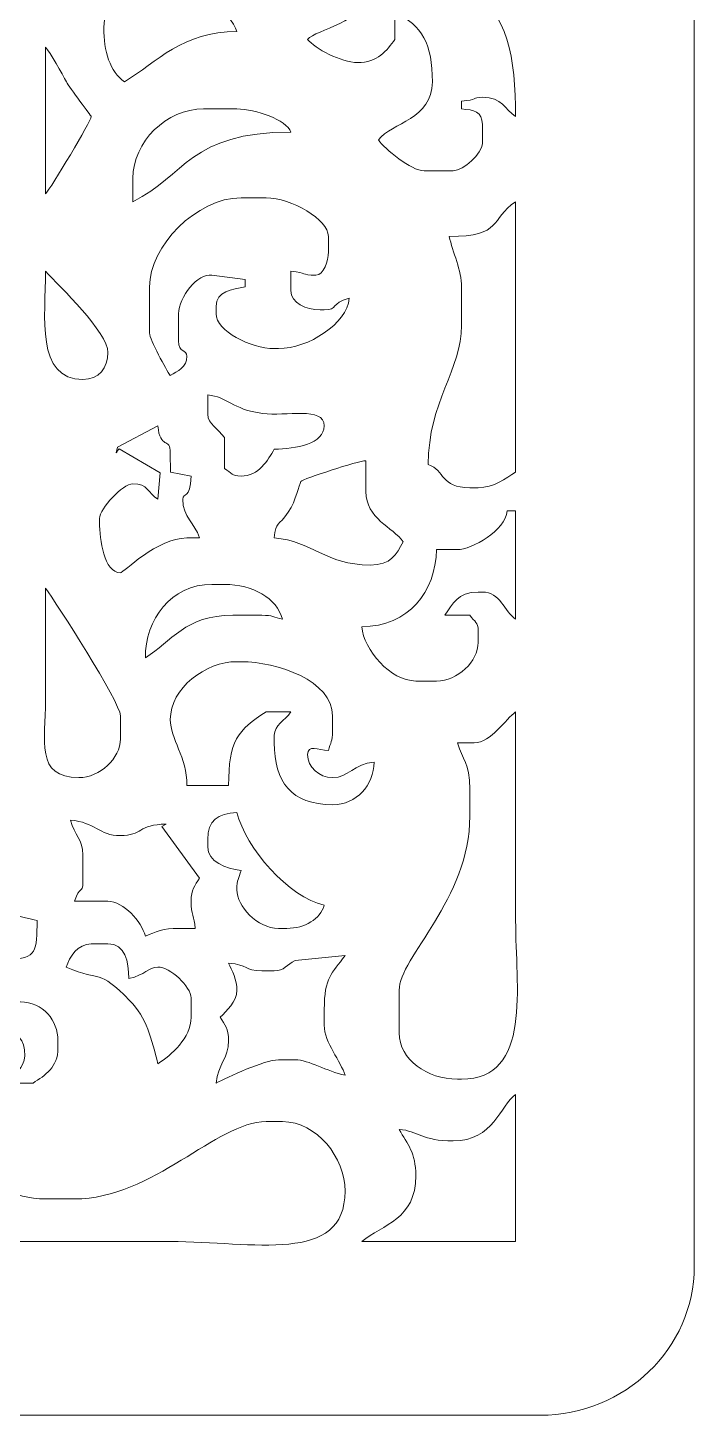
# Model space of a CAD drawing. Header units: millimetres. Extents: x -350 to -130, y -110 to 238.
# Drawn here: x -165.7 to -130, y -110 to -35.8 of the extents above; entities that cross this region are included whole.
import ezdxf

# ---------------------------------------------------------------- set-up
doc = ezdxf.new("R2010")
doc.units = ezdxf.units.MM
doc.header["$MEASUREMENT"] = 0
doc.layers.add('layer 1', color=7, linetype='Continuous')

msp = doc.modelspace()

# ---------------------------------------------------------------- linework, layer by layer
at = {"layer": 'layer 1', "color": 250, "lineweight": 9}
msp.add_open_spline([(-341.75, 49), (-341.75, 49), (-138.25, 49), (-138.25, 49), (-138.25, 49), (-133.7125, 49), (-130, 45.4225), (-130, 41.05), (-130, 41.05), (-130, 41.05), (-130, -102.05), (-130, -102.05), (-130, -102.05), (-130, -106.4225), (-133.7125, -110), (-138.25, -110), (-138.25, -110), (-138.25, -110), (-341.75, -110), (-341.75, -110), (-341.75, -110), (-346.2875, -110), (-350, -106.4225), (-350, -102.05), (-350, -102.05), (-350, -102.05), (-350, 41.05), (-350, 41.05), (-350, 41.05), (-350, 45.4225), (-346.2875, 49), (-341.75, 49)], degree=3, knots=[0, 0, 0, 0, 0.1111111, 0.1111111, 0.1111111, 0.1111111, 0.2222222, 0.2222222, 0.2222222, 0.2222222, 0.3333333, 0.3333333, 0.3333333, 0.3333333, 0.4444444, 0.4444444, 0.4444444, 0.4444445, 0.5555556, 0.5555556, 0.5555556, 0.5555556, 0.6666667, 0.6666667, 0.6666667, 0.6666667, 0.7777778, 0.7777778, 0.7777778, 0.7777778, 1, 1, 1, 1], dxfattribs=at)
at = {"layer": 'layer 1', "lineweight": 9}
for points, knots in [([(-143.1219, -35.1828), (-143.7232, -35.1828), (-143.7358, -35.0841), (-144.235, -34.9761), (-144.235, -34.9761), (-144.235, -34.9761), (-144.235, -34.5627), (-144.235, -34.5627), (-144.235, -34.5627), (-144.235, -34.5627), (-143.5672, -34.5627), (-143.5672, -34.5627), (-143.5672, -34.5627), (-143.5672, -34.5627), (-143.5672, -33.9426), (-143.5672, -33.9426), (-143.5672, -33.9426), (-143.5672, -32.4775), (-145.8813, -31.0487), (-147.5746, -31.0487), (-147.5746, -31.0487), (-147.5746, -31.0487), (-148.2424, -31.0487), (-148.2424, -31.0487), (-148.2424, -31.0487), (-147.9693, -31.9985), (-147.5746, -31.5706), (-147.5746, -32.289), (-147.5746, -32.289), (-147.5746, -32.289), (-147.5746, -33.9426), (-147.5746, -33.9426), (-147.5746, -33.9426), (-147.5746, -35.5087), (-150.2723, -35.8919), (-150.6914, -36.423), (-150.6914, -36.423), (-150.3085, -36.9083), (-148.899, -37.6632), (-148.0199, -37.6632), (-148.0199, -37.6632), (-146.9466, -37.6632), (-146.4473, -37.0209), (-146.0162, -36.423), (-146.0162, -36.423), (-146.0162, -36.423), (-146.0162, -34.9761), (-146.0162, -34.9761), (-146.0162, -34.9761), (-144.555, -35.6939), (-144.0125, -36.6803), (-144.0125, -38.6968), (-144.0125, -38.6968), (-144.0125, -40.6891), (-146.1769, -40.8726), (-146.9067, -41.7973), (-146.9067, -41.7973), (-146.5559, -42.2837), (-145.1467, -43.451), (-144.4577, -43.451), (-144.4577, -43.451), (-144.4577, -43.451), (-142.8993, -43.451), (-142.8993, -43.451), (-142.8993, -43.451), (-142.3605, -43.451), (-141.3408, -42.5042), (-141.3408, -42.004), (-141.3408, -42.004), (-141.3408, -42.004), (-141.3408, -40.9705), (-141.3408, -40.9705), (-141.3408, -40.9705), (-141.3408, -40.2923), (-141.79, -40.195), (-142.454, -40.1437), (-142.454, -40.1437), (-142.454, -40.1437), (-142.454, -39.7303), (-142.454, -39.7303), (-142.454, -39.7303), (-141.5696, -39.662), (-141.9178, -39.5236), (-141.3408, -39.5236), (-141.3408, -39.5236), (-140.2705, -39.5236), (-140.1517, -40.1545), (-139.5598, -40.5571), (-139.5598, -40.5571), (-139.5598, -37.3789), (-140.0071, -34.9803), (-142.0088, -33.7359), (-142.0088, -33.7359), (-142.0724, -34.446), (-142.3317, -35.1828), (-143.1219, -35.1828)], [0, 0, 0, 0, 0.04, 0.04, 0.04, 0.04, 0.08, 0.08, 0.08, 0.08, 0.12, 0.12, 0.12, 0.12, 0.16, 0.16, 0.16, 0.16, 0.2, 0.2, 0.2, 0.2, 0.24, 0.24, 0.24, 0.24, 0.28, 0.28, 0.28, 0.28, 0.32, 0.32, 0.32, 0.32, 0.36, 0.36, 0.36, 0.36, 0.4, 0.4, 0.4, 0.4, 0.44, 0.44, 0.44, 0.44, 0.48, 0.48, 0.48, 0.48, 0.52, 0.52, 0.52, 0.52, 0.56, 0.56, 0.56, 0.56, 0.6, 0.6, 0.6, 0.6, 0.64, 0.64, 0.64, 0.64, 0.68, 0.68, 0.68, 0.68, 0.72, 0.72, 0.72, 0.72, 0.76, 0.76, 0.76, 0.76, 0.8, 0.8, 0.8, 0.8, 0.84, 0.84, 0.84, 0.84, 0.88, 0.88, 0.88, 0.88, 0.92, 0.92, 0.92, 0.92, 1, 1, 1, 1]), ([(-160.4873, -38.6968), (-158.739, -37.6098), (-157.3791, -36.0096), (-154.4762, -36.0096), (-154.4762, -36.0096), (-154.7432, -35.0813), (-156.9131, -32.9091), (-158.2609, -32.9091), (-158.2609, -32.9091), (-158.2609, -32.9091), (-158.7062, -32.9091), (-158.7062, -32.9091), (-158.7062, -32.9091), (-160.2024, -32.9091), (-161.6005, -34.4448), (-161.6005, -35.8029), (-161.6005, -35.8029), (-161.6005, -37.0522), (-161.2715, -38.1633), (-160.4873, -38.6968)], [0, 0, 0, 0, 0.1666667, 0.1666667, 0.1666667, 0.1666667, 0.3333333, 0.3333333, 0.3333333, 0.3333333, 0.5, 0.5, 0.5, 0.5, 0.6666667, 0.6666667, 0.6666667, 0.6666667, 1, 1, 1, 1]), ([(-164.7173, -44.6912), (-164.4336, -44.3881), (-162.2684, -40.7711), (-162.2684, -40.5571), (-162.2684, -40.5571), (-162.2684, -40.5177), (-163.4353, -38.9987), (-163.6013, -38.6941), (-163.6013, -38.6941), (-163.8238, -38.286), (-164.4545, -37.1172), (-164.7173, -36.8364), (-164.7173, -36.8364), (-164.7173, -36.8364), (-164.7173, -44.6912), (-164.7173, -44.6912)], [0, 0, 0, 0, 0.2, 0.2, 0.2, 0.2, 0.4, 0.4, 0.4, 0.4, 0.6, 0.6, 0.6, 0.6, 1, 1, 1, 1]), ([(-160.0421, -45.1046), (-157.2037, -43.7198), (-157.0313, -41.3839), (-151.582, -41.3839), (-151.582, -41.3839), (-151.8374, -40.7287), (-153.4624, -40.1437), (-154.4762, -40.1437), (-154.4762, -40.1437), (-154.4762, -40.1437), (-156.2572, -40.1437), (-156.2572, -40.1437), (-156.2572, -40.1437), (-158.2428, -40.1437), (-160.0421, -41.8967), (-160.0421, -43.8643), (-160.0421, -43.8643), (-160.0421, -43.8643), (-160.0421, -45.1046), (-160.0421, -45.1046)], [0, 0, 0, 0, 0.1666667, 0.1666667, 0.1666667, 0.1666667, 0.3333333, 0.3333333, 0.3333333, 0.3333333, 0.5, 0.5, 0.5, 0.5, 0.6666667, 0.6666667, 0.6666667, 0.6666667, 1, 1, 1, 1]), ([(-150.2461, -49.032), (-149.8272, -49.032), (-149.5783, -48.2696), (-149.5783, -47.7917), (-149.5783, -47.7917), (-149.5783, -47.7917), (-149.5783, -46.9649), (-149.5783, -46.9649), (-149.5783, -46.9649), (-149.5783, -46.0609), (-151.5503, -44.8979), (-152.9178, -44.8979), (-152.9178, -44.8979), (-152.9178, -44.8979), (-154.2535, -44.8979), (-154.2535, -44.8979), (-154.2535, -44.8979), (-156.6425, -44.8979), (-159.1515, -47.4979), (-159.1515, -49.6521), (-159.1515, -49.6521), (-159.1515, -49.6521), (-159.1515, -52.1325), (-159.1515, -52.1325), (-159.1515, -52.1325), (-159.1515, -52.4655), (-158.2454, -54.1191), (-158.0384, -54.4063), (-158.0384, -54.4063), (-157.6587, -54.1702), (-157.1478, -53.9565), (-157.1478, -53.3727), (-157.1478, -53.3727), (-157.1478, -52.9775), (-157.5931, -53.2319), (-157.5931, -52.5459), (-157.5931, -52.5459), (-157.5931, -52.5459), (-157.5931, -51.099), (-157.5931, -51.099), (-157.5931, -51.099), (-157.5931, -50.2096), (-156.5744, -48.9124), (-155.812, -49.032), (-155.812, -49.032), (-155.812, -49.032), (-154.0374, -49.274), (-154.0374, -49.274), (-154.0374, -49.274), (-154.0374, -49.274), (-154.031, -49.6521), (-154.031, -49.6521), (-154.031, -49.6521), (-154.7295, -49.8032), (-155.5894, -49.9013), (-155.5894, -50.6856), (-155.5894, -50.6856), (-155.5894, -50.6856), (-155.5894, -51.099), (-155.5894, -51.099), (-155.5894, -51.099), (-155.5894, -52.0133), (-153.7513, -52.9594), (-152.4725, -52.9594), (-152.4725, -52.9594), (-152.4725, -52.9594), (-152.2498, -52.9594), (-152.2498, -52.9594), (-152.2498, -52.9594), (-150.6447, -52.9594), (-148.5864, -51.6252), (-148.4651, -50.2721), (-148.4651, -50.2721), (-149.4881, -50.5258), (-149.0272, -50.8923), (-149.8009, -50.8923), (-149.8009, -50.8923), (-149.8009, -50.8923), (-150.0236, -50.8923), (-150.0236, -50.8923), (-150.0236, -50.8923), (-150.7738, -50.8923), (-151.582, -50.527), (-151.582, -49.8588), (-151.582, -49.8588), (-151.582, -49.8588), (-151.582, -48.8252), (-151.582, -48.8252), (-151.582, -48.8252), (-150.6671, -48.8959), (-151.0847, -49.032), (-150.2461, -49.032)], [0, 0, 0, 0, 0.0416667, 0.0416667, 0.0416667, 0.0416667, 0.0833333, 0.0833333, 0.0833333, 0.0833333, 0.125, 0.125, 0.125, 0.125, 0.1666667, 0.1666667, 0.1666667, 0.1666667, 0.2083333, 0.2083333, 0.2083333, 0.2083333, 0.25, 0.25, 0.25, 0.25, 0.2916667, 0.2916667, 0.2916667, 0.2916667, 0.3333333, 0.3333333, 0.3333333, 0.3333333, 0.375, 0.375, 0.375, 0.375, 0.4166667, 0.4166667, 0.4166667, 0.4166667, 0.4583333, 0.4583333, 0.4583333, 0.4583333, 0.5, 0.5, 0.5, 0.5, 0.5416667, 0.5416667, 0.5416667, 0.5416667, 0.5833333, 0.5833333, 0.5833333, 0.5833333, 0.625, 0.625, 0.625, 0.625, 0.6666667, 0.6666667, 0.6666667, 0.6666667, 0.7083333, 0.7083333, 0.7083333, 0.7083333, 0.75, 0.75, 0.75, 0.75, 0.7916667, 0.7916667, 0.7916667, 0.7916667, 0.8333333, 0.8333333, 0.8333333, 0.8333333, 0.875, 0.875, 0.875, 0.875, 0.9166667, 0.9166667, 0.9166667, 0.9166667, 1, 1, 1, 1]), ([(-141.5635, -60.4007), (-140.7219, -60.4007), (-140.0784, -59.8963), (-139.5598, -59.5738), (-139.5598, -59.5738), (-139.5598, -59.5738), (-139.5598, -45.1046), (-139.5598, -45.1046), (-139.5598, -45.1046), (-140.9374, -46.0417), (-140.2391, -46.9649), (-143.1219, -46.9649), (-143.1219, -46.9649), (-142.9203, -47.7684), (-142.454, -48.8242), (-142.454, -49.6521), (-142.454, -49.6521), (-142.454, -49.6521), (-142.454, -51.7191), (-142.454, -51.7191), (-142.454, -51.7191), (-142.454, -54.0685), (-144.235, -55.825), (-144.235, -59.1604), (-144.235, -59.1604), (-143.326, -59.4659), (-143.6022, -60.4007), (-142.0088, -60.4007), (-142.0088, -60.4007), (-142.0088, -60.4007), (-141.5635, -60.4007), (-141.5635, -60.4007)], [0, 0, 0, 0, 0.1111111, 0.1111111, 0.1111111, 0.1111111, 0.2222222, 0.2222222, 0.2222222, 0.2222222, 0.3333333, 0.3333333, 0.3333333, 0.3333333, 0.4444444, 0.4444444, 0.4444444, 0.4444445, 0.5555556, 0.5555556, 0.5555556, 0.5555556, 0.6666667, 0.6666667, 0.6666667, 0.6666667, 0.7777778, 0.7777778, 0.7777778, 0.7777778, 1, 1, 1, 1]), ([(-161.3778, -53.166), (-161.3778, -52.0824), (-163.9494, -49.6456), (-164.7173, -48.8252), (-164.7173, -48.8252), (-164.7173, -51.2037), (-165.2581, -54.613), (-162.7136, -54.613), (-162.7136, -54.613), (-161.8625, -54.613), (-161.3778, -54.001), (-161.3778, -53.166)], [0, 0, 0, 0, 0.25, 0.25, 0.25, 0.25, 0.5, 0.5, 0.5, 0.5, 1, 1, 1, 1]), ([(-149.8009, -57.0934), (-149.8009, -56.0327), (-151.8747, -56.5969), (-153.0957, -56.4318), (-153.0957, -56.4318), (-154.772, -56.2052), (-154.9841, -55.5209), (-156.0347, -55.4398), (-156.0347, -55.4398), (-156.0347, -55.4398), (-156.0347, -56.4733), (-156.0347, -56.4733), (-156.0347, -56.4733), (-156.0347, -56.9873), (-155.478, -57.2506), (-155.1441, -57.7135), (-155.1441, -57.7135), (-155.1441, -57.7135), (-155.1441, -59.3672), (-155.1441, -59.3672), (-155.1441, -59.3672), (-154.7423, -59.6169), (-154.7527, -59.7805), (-154.2535, -59.7805), (-154.2535, -59.7805), (-153.306, -59.7805), (-152.8065, -58.9196), (-152.4725, -58.3336), (-152.4725, -58.3336), (-151.3217, -58.3336), (-149.8009, -58.0424), (-149.8009, -57.0934)], [0, 0, 0, 0, 0.1111111, 0.1111111, 0.1111111, 0.1111111, 0.2222222, 0.2222222, 0.2222222, 0.2222222, 0.3333333, 0.3333333, 0.3333333, 0.3333333, 0.4444444, 0.4444444, 0.4444444, 0.4444445, 0.5555556, 0.5555556, 0.5555556, 0.5555556, 0.6666667, 0.6666667, 0.6666667, 0.6666667, 0.7777778, 0.7777778, 0.7777778, 0.7777778, 1, 1, 1, 1]), ([(-160.7795, -58.3164), (-160.7795, -58.3164), (-158.5881, -59.6077), (-158.5881, -59.6077), (-158.5881, -59.6077), (-158.5881, -59.6077), (-158.7062, -61.0208), (-158.7062, -61.0208), (-158.7062, -61.0208), (-159.2413, -60.6568), (-159.2375, -60.194), (-160.0421, -60.194), (-160.0421, -60.194), (-160.5908, -60.194), (-161.8231, -61.5049), (-161.8231, -62.0543), (-161.8231, -62.0543), (-161.8231, -62.0543), (-161.8231, -62.261), (-161.8231, -62.261), (-161.8231, -62.261), (-161.8231, -63.1511), (-161.5913, -64.9482), (-160.7099, -64.9482), (-160.7099, -64.9482), (-160.5582, -64.9482), (-158.7558, -63.0878), (-157.1478, -63.0878), (-157.1478, -63.0878), (-157.1478, -63.0878), (-156.4799, -63.0878), (-156.4799, -63.0878), (-156.4799, -63.0878), (-156.7181, -62.2596), (-157.3704, -62.0096), (-157.3704, -61.0208), (-157.3704, -61.0208), (-157.3704, -60.6163), (-156.956, -61.066), (-156.9252, -59.7805), (-156.9252, -59.7805), (-156.9252, -59.7805), (-158.0363, -59.5664), (-158.0363, -59.5664), (-158.0363, -59.5664), (-158.0363, -59.5664), (-158.0384, -58.5404), (-158.0384, -58.5404), (-158.0384, -58.5404), (-158.0384, -57.6676), (-158.5906, -58.3838), (-158.7062, -57.0934), (-158.7062, -57.0934), (-158.7062, -57.0934), (-160.8633, -58.2249), (-160.8633, -58.2249), (-160.8633, -58.2249), (-160.8633, -58.2249), (-160.9326, -58.5404), (-160.9326, -58.5404), (-160.9326, -58.5404), (-160.9326, -58.5404), (-160.7795, -58.3164), (-160.7795, -58.3164)], [0, 0, 0, 0, 0.0588235, 0.0588235, 0.0588235, 0.0588235, 0.1176471, 0.1176471, 0.1176471, 0.1176471, 0.1764706, 0.1764706, 0.1764706, 0.1764706, 0.2352941, 0.2352941, 0.2352941, 0.2352941, 0.2941176, 0.2941176, 0.2941176, 0.2941177, 0.3529412, 0.3529412, 0.3529412, 0.3529412, 0.4117647, 0.4117647, 0.4117647, 0.4117647, 0.4705882, 0.4705882, 0.4705882, 0.4705882, 0.5294118, 0.5294118, 0.5294118, 0.5294118, 0.5882353, 0.5882353, 0.5882353, 0.5882353, 0.6470588, 0.6470588, 0.6470588, 0.6470588, 0.7058824, 0.7058824, 0.7058824, 0.7058824, 0.7647059, 0.7647059, 0.7647059, 0.7647059, 0.8235294, 0.8235294, 0.8235294, 0.8235294, 0.8823529, 0.8823529, 0.8823529, 0.882353, 1, 1, 1, 1]), ([(-145.5709, -63.2945), (-145.9656, -63.9872), (-146.2016, -64.5347), (-147.3519, -64.5347), (-147.3519, -64.5347), (-149.7258, -64.5347), (-150.4574, -63.2435), (-152.4725, -63.0878), (-152.4725, -63.0878), (-152.3881, -62.1465), (-152.2498, -62.503), (-151.7278, -61.7122), (-151.7278, -61.7122), (-151.2865, -61.0436), (-151.1716, -60.2626), (-151.0465, -60.071), (-151.0465, -60.071), (-150.9536, -59.9284), (-147.9714, -58.9619), (-147.5746, -58.9537), (-147.5746, -58.9537), (-147.5746, -58.9537), (-147.5746, -60.6073), (-147.5746, -60.6073), (-147.5746, -60.6073), (-147.5746, -62.0426), (-146.1304, -62.5188), (-145.5709, -63.2945)], [0, 0, 0, 0, 0.25, 0.25, 0.25, 0.25, 0.375, 0.375, 0.375, 0.375, 0.5, 0.5, 0.5, 0.5, 0.625, 0.625, 0.625, 0.625, 0.75, 0.75, 0.75, 0.75, 0.875, 0.875, 0.875, 0.875, 1, 1, 1, 1]), ([(-143.3445, -67.2219), (-142.8983, -66.6032), (-142.6989, -65.9817), (-141.5635, -65.9817), (-141.5635, -65.9817), (-141.5635, -65.9817), (-141.3408, -65.9817), (-141.3408, -65.9817), (-141.3408, -65.9817), (-140.3678, -65.9817), (-140.1568, -67.0225), (-139.5598, -67.4286), (-139.5598, -67.4286), (-139.5598, -67.4286), (-139.5598, -61.6409), (-139.5598, -61.6409), (-139.5598, -61.6409), (-139.5598, -61.6409), (-140.0051, -61.6409), (-140.0051, -61.6409), (-140.0051, -61.6409), (-140.099, -62.6897), (-141.9059, -63.7079), (-142.6766, -63.7079), (-142.6766, -63.7079), (-142.6766, -63.7079), (-143.7898, -63.7079), (-143.7898, -63.7079), (-143.7898, -63.7079), (-143.8445, -65.9856), (-145.2809, -67.7899), (-147.7972, -67.842), (-147.7972, -67.842), (-147.6882, -69.0587), (-146.2582, -70.7358), (-144.903, -70.7358), (-144.903, -70.7358), (-144.903, -70.7358), (-143.7898, -70.7358), (-143.7898, -70.7358), (-143.7898, -70.7358), (-142.6704, -70.7358), (-141.5635, -69.708), (-141.5635, -68.6688), (-141.5635, -68.6688), (-141.5635, -68.6688), (-141.5635, -68.0487), (-141.5635, -68.0487), (-141.5635, -68.0487), (-141.5635, -67.5853), (-141.7397, -67.5949), (-142.0088, -67.2219), (-142.0088, -67.2219), (-142.0088, -67.2219), (-143.3445, -67.2219), (-143.3445, -67.2219)], [0, 0, 0, 0, 0.0666667, 0.0666667, 0.0666667, 0.0666667, 0.1333333, 0.1333333, 0.1333333, 0.1333333, 0.2, 0.2, 0.2, 0.2, 0.2666667, 0.2666667, 0.2666667, 0.2666667, 0.3333333, 0.3333333, 0.3333333, 0.3333333, 0.4, 0.4, 0.4, 0.4, 0.4666667, 0.4666667, 0.4666667, 0.4666667, 0.5333333, 0.5333333, 0.5333333, 0.5333333, 0.6, 0.6, 0.6, 0.6, 0.6666667, 0.6666667, 0.6666667, 0.6666667, 0.7333333, 0.7333333, 0.7333333, 0.7333333, 0.8, 0.8, 0.8, 0.8, 0.8666667, 0.8666667, 0.8666667, 0.8666667, 1, 1, 1, 1]), ([(-160.7099, -72.5962), (-160.7099, -71.8839), (-164.1627, -66.5161), (-164.7173, -65.775), (-164.7173, -65.775), (-164.7173, -67.7731), (-164.7173, -69.7712), (-164.7173, -71.7693), (-164.7173, -71.7693), (-164.7173, -73.8982), (-165.2842, -75.9034), (-162.9363, -75.9034), (-162.9363, -75.9034), (-161.8169, -75.9034), (-160.7099, -74.8757), (-160.7099, -73.8364), (-160.7099, -73.8364), (-160.7099, -73.8364), (-160.7099, -72.5962), (-160.7099, -72.5962)], [0, 0, 0, 0, 0.1666667, 0.1666667, 0.1666667, 0.1666667, 0.3333333, 0.3333333, 0.3333333, 0.3333333, 0.5, 0.5, 0.5, 0.5, 0.6666667, 0.6666667, 0.6666667, 0.6666667, 1, 1, 1, 1]), ([(-159.3741, -69.4956), (-157.9717, -68.6237), (-157.2478, -67.2219), (-154.6988, -67.2219), (-154.6988, -67.2219), (-154.6988, -67.2219), (-153.1404, -67.2219), (-153.1404, -67.2219), (-153.1404, -67.2219), (-152.5391, -67.2219), (-152.5266, -67.3206), (-152.0273, -67.4286), (-152.0273, -67.4286), (-152.3475, -66.3151), (-153.6204, -65.5683), (-155.1441, -65.5683), (-155.1441, -65.5683), (-155.1441, -65.5683), (-155.812, -65.5683), (-155.812, -65.5683), (-155.812, -65.5683), (-158.0177, -65.5683), (-159.3741, -67.4527), (-159.3741, -69.4956)], [0, 0, 0, 0, 0.1428571, 0.1428571, 0.1428571, 0.1428572, 0.2857143, 0.2857143, 0.2857143, 0.2857143, 0.4285714, 0.4285714, 0.4285714, 0.4285714, 0.5714286, 0.5714286, 0.5714286, 0.5714286, 0.7142857, 0.7142857, 0.7142857, 0.7142857, 1, 1, 1, 1]), ([(-152.4725, -74.0431), (-152.4725, -76.1143), (-151.5722, -77.3504), (-149.3556, -77.3504), (-149.3556, -77.3504), (-148.0555, -77.3504), (-147.1589, -76.3086), (-147.1293, -75.0766), (-147.1293, -75.0766), (-148.2057, -75.1598), (-148.5216, -75.9034), (-149.3556, -75.9034), (-149.3556, -75.9034), (-150.0756, -75.9034), (-150.6914, -75.3317), (-150.6914, -74.6632), (-150.6914, -74.6632), (-150.6914, -74.1325), (-150.1276, -74.4141), (-149.5783, -74.4565), (-149.5783, -74.4565), (-149.4619, -73.9929), (-149.3556, -73.9813), (-149.3556, -73.423), (-149.3556, -73.423), (-149.3556, -73.423), (-149.3556, -72.5962), (-149.3556, -72.5962), (-149.3556, -72.5962), (-149.3556, -70.728), (-152.3206, -69.7024), (-154.2535, -69.7024), (-154.2535, -69.7024), (-154.2535, -69.7024), (-154.4762, -69.7024), (-154.4762, -69.7024), (-154.4762, -69.7024), (-156.1576, -69.7024), (-158.0384, -71.1134), (-158.0384, -72.8029), (-158.0384, -72.8029), (-158.0384, -73.8033), (-157.1478, -74.8291), (-157.1478, -76.3168), (-157.1478, -76.3168), (-157.1478, -76.3168), (-154.9215, -76.3168), (-154.9215, -76.3168), (-154.9215, -76.3168), (-154.9215, -73.9764), (-154.4347, -73.3326), (-152.9178, -72.3895), (-152.9178, -72.3895), (-152.9178, -72.3895), (-151.582, -72.3895), (-151.582, -72.3895), (-151.582, -72.3895), (-151.9159, -72.8524), (-152.4725, -73.1157), (-152.4725, -73.6297), (-152.4725, -73.6297), (-152.4725, -73.6297), (-152.4725, -74.0431), (-152.4725, -74.0431)], [0, 0, 0, 0, 0.0588235, 0.0588235, 0.0588235, 0.0588235, 0.1176471, 0.1176471, 0.1176471, 0.1176471, 0.1764706, 0.1764706, 0.1764706, 0.1764706, 0.2352941, 0.2352941, 0.2352941, 0.2352941, 0.2941176, 0.2941176, 0.2941176, 0.2941177, 0.3529412, 0.3529412, 0.3529412, 0.3529412, 0.4117647, 0.4117647, 0.4117647, 0.4117647, 0.4705882, 0.4705882, 0.4705882, 0.4705882, 0.5294118, 0.5294118, 0.5294118, 0.5294118, 0.5882353, 0.5882353, 0.5882353, 0.5882353, 0.6470588, 0.6470588, 0.6470588, 0.6470588, 0.7058824, 0.7058824, 0.7058824, 0.7058824, 0.7647059, 0.7647059, 0.7647059, 0.7647059, 0.8235294, 0.8235294, 0.8235294, 0.8235294, 0.8823529, 0.8823529, 0.8823529, 0.882353, 1, 1, 1, 1]), ([(-142.454, -92.0263), (-138.6559, -92.0263), (-139.5598, -87.066), (-139.5598, -83.5515), (-139.5598, -83.5515), (-139.5598, -79.8308), (-139.5598, -76.1102), (-139.5598, -72.3895), (-139.5598, -72.3895), (-140.0841, -72.7461), (-140.8652, -74.0431), (-141.7861, -74.0431), (-141.7861, -74.0431), (-141.7861, -74.0431), (-142.6766, -74.0431), (-142.6766, -74.0431), (-142.6766, -74.0431), (-142.4092, -74.9728), (-142.0088, -75.0719), (-142.0088, -76.5235), (-142.0088, -76.5235), (-142.0088, -76.5235), (-142.0088, -77.9705), (-142.0088, -77.9705), (-142.0088, -77.9705), (-142.0088, -82.3992), (-145.7935, -85.5262), (-145.7935, -87.2722), (-145.7935, -87.2722), (-145.7935, -87.2722), (-145.7935, -89.5459), (-145.7935, -89.5459), (-145.7935, -89.5459), (-145.7935, -90.9854), (-144.2817, -92.0263), (-142.6766, -92.0263), (-142.6766, -92.0263), (-142.6766, -92.0263), (-142.454, -92.0263), (-142.454, -92.0263)], [0, 0, 0, 0, 0.0909091, 0.0909091, 0.0909091, 0.0909091, 0.1818182, 0.1818182, 0.1818182, 0.1818182, 0.2727273, 0.2727273, 0.2727273, 0.2727273, 0.3636364, 0.3636364, 0.3636364, 0.3636364, 0.4545455, 0.4545455, 0.4545455, 0.4545455, 0.5454545, 0.5454545, 0.5454545, 0.5454546, 0.6363636, 0.6363636, 0.6363636, 0.6363636, 0.7272727, 0.7272727, 0.7272727, 0.7272727, 0.8181818, 0.8181818, 0.8181818, 0.8181818, 1, 1, 1, 1]), ([(-149.8009, -82.7247), (-151.6985, -82.3142), (-154.0005, -79.6595), (-154.4762, -77.7638), (-154.4762, -77.7638), (-155.5124, -77.8438), (-156.0347, -78.1857), (-156.0347, -79.2107), (-156.0347, -79.2107), (-156.0347, -79.2107), (-156.0347, -79.6241), (-156.0347, -79.6241), (-156.0347, -79.6241), (-156.0347, -80.3652), (-155.0644, -80.8017), (-154.2535, -80.8644), (-154.2535, -80.8644), (-154.3699, -81.3279), (-154.4762, -81.3396), (-154.4762, -81.8978), (-154.4762, -81.8978), (-154.4762, -82.7748), (-153.3966, -83.9649), (-152.2498, -83.9649), (-152.2498, -83.9649), (-152.2498, -83.9649), (-151.8046, -83.9649), (-151.8046, -83.9649), (-151.8046, -83.9649), (-150.8295, -83.9649), (-150.0145, -83.4672), (-149.8009, -82.7247)], [0, 0, 0, 0, 0.1111111, 0.1111111, 0.1111111, 0.1111111, 0.2222222, 0.2222222, 0.2222222, 0.2222222, 0.3333333, 0.3333333, 0.3333333, 0.3333333, 0.4444444, 0.4444444, 0.4444444, 0.4444445, 0.5555556, 0.5555556, 0.5555556, 0.5555556, 0.6666667, 0.6666667, 0.6666667, 0.6666667, 0.7777778, 0.7777778, 0.7777778, 0.7777778, 1, 1, 1, 1]), ([(-160.7099, -79.004), (-161.8485, -79.004), (-162.0724, -78.2783), (-163.3815, -78.1772), (-163.3815, -78.1772), (-163.1725, -79.0102), (-162.7136, -79.21), (-162.7136, -80.0375), (-162.7136, -80.0375), (-162.7136, -80.0375), (-162.7136, -81.4845), (-162.7136, -81.4845), (-162.7136, -81.4845), (-162.7136, -82.1563), (-162.9066, -81.6405), (-163.1589, -82.518), (-163.1589, -82.518), (-163.1589, -82.518), (-161.3778, -82.518), (-161.3778, -82.518), (-161.3778, -82.518), (-160.5532, -82.518), (-159.574, -83.582), (-159.3741, -84.3783), (-159.3741, -84.3783), (-158.8357, -84.1384), (-158.4002, -83.9649), (-157.5931, -83.9649), (-157.5931, -83.9649), (-157.5931, -83.9649), (-156.7025, -83.9649), (-156.7025, -83.9649), (-156.7025, -83.9649), (-156.7605, -83.3183), (-156.9252, -83.2306), (-156.9252, -82.518), (-156.9252, -82.518), (-156.9252, -81.8873), (-156.7114, -81.6838), (-156.4799, -81.2777), (-156.4799, -81.2777), (-156.4799, -81.2777), (-158.5002, -78.5249), (-158.5002, -78.5249), (-158.5002, -78.5249), (-158.5002, -78.5249), (-158.2609, -78.3839), (-158.2609, -78.3839), (-158.2609, -78.3839), (-159.7565, -78.4148), (-159.5473, -79.004), (-160.7099, -79.004)], [0, 0, 0, 0, 0.0714286, 0.0714286, 0.0714286, 0.0714286, 0.1428571, 0.1428571, 0.1428571, 0.1428572, 0.2142857, 0.2142857, 0.2142857, 0.2142857, 0.2857143, 0.2857143, 0.2857143, 0.2857143, 0.3571429, 0.3571429, 0.3571429, 0.3571429, 0.4285714, 0.4285714, 0.4285714, 0.4285714, 0.5, 0.5, 0.5, 0.5, 0.5714286, 0.5714286, 0.5714286, 0.5714286, 0.6428571, 0.6428571, 0.6428571, 0.6428572, 0.7142857, 0.7142857, 0.7142857, 0.7142857, 0.7857143, 0.7857143, 0.7857143, 0.7857143, 0.8571429, 0.8571429, 0.8571429, 0.8571429, 1, 1, 1, 1]), ([(-167.1663, -87.8923), (-167.9805, -87.8923), (-167.647, -88.4519), (-168.7247, -88.7191), (-168.7247, -88.7191), (-168.7247, -86.2833), (-168.1275, -86.4929), (-166.721, -85.6185), (-166.721, -85.6185), (-165.1488, -85.6185), (-165.2007, -85.1376), (-165.1626, -83.5515), (-165.1626, -83.5515), (-165.9175, -83.3882), (-168.9264, -82.518), (-169.17, -82.518), (-169.17, -82.518), (-170.9469, -82.518), (-171.8416, -84.074), (-171.8416, -85.8252), (-171.8416, -85.8252), (-171.8416, -88.1945), (-170.2799, -90.5794), (-167.8342, -90.5794), (-167.8342, -90.5794), (-167.0937, -90.5794), (-167.1822, -90.2083), (-167.1663, -89.5459), (-167.1663, -89.5459), (-166.1197, -89.5676), (-165.8305, -89.841), (-165.8305, -90.7861), (-165.8305, -90.7861), (-165.8305, -91.3987), (-166.421, -91.8171), (-166.721, -92.233), (-166.721, -92.233), (-166.721, -92.233), (-165.3852, -92.233), (-165.3852, -92.233), (-165.3852, -92.233), (-164.7413, -91.8327), (-164.0495, -91.3692), (-164.0495, -90.3727), (-164.0495, -90.3727), (-164.0495, -90.3727), (-164.0495, -89.9593), (-164.0495, -89.9593), (-164.0495, -89.9593), (-164.0495, -88.9145), (-164.8526, -87.8923), (-166.0531, -87.8923), (-166.0531, -87.8923), (-166.0531, -87.8923), (-167.1663, -87.8923), (-167.1663, -87.8923)], [0, 0, 0, 0, 0.0666667, 0.0666667, 0.0666667, 0.0666667, 0.1333333, 0.1333333, 0.1333333, 0.1333333, 0.2, 0.2, 0.2, 0.2, 0.2666667, 0.2666667, 0.2666667, 0.2666667, 0.3333333, 0.3333333, 0.3333333, 0.3333333, 0.4, 0.4, 0.4, 0.4, 0.4666667, 0.4666667, 0.4666667, 0.4666667, 0.5333333, 0.5333333, 0.5333333, 0.5333333, 0.6, 0.6, 0.6, 0.6, 0.6666667, 0.6666667, 0.6666667, 0.6666667, 0.7333333, 0.7333333, 0.7333333, 0.7333333, 0.8, 0.8, 0.8, 0.8, 0.8666667, 0.8666667, 0.8666667, 0.8666667, 1, 1, 1, 1]), ([(-160.2647, -86.652), (-159.3671, -86.4579), (-159.2269, -86.0319), (-158.7062, -86.0319), (-158.7062, -86.0319), (-158.0537, -86.0319), (-156.9252, -87.0797), (-156.9252, -87.6855), (-156.9252, -87.6855), (-156.9252, -87.6855), (-156.9252, -88.7191), (-156.9252, -88.7191), (-156.9252, -88.7191), (-156.9252, -89.8201), (-157.9803, -90.7482), (-158.7062, -91.1995), (-158.7062, -91.1995), (-159.0408, -89.866), (-159.3158, -88.7396), (-160.2039, -87.8358), (-160.2039, -87.8358), (-161.9939, -86.0142), (-161.641, -86.9065), (-163.6042, -86.0319), (-163.6042, -86.0319), (-163.4458, -85.4813), (-162.9787, -84.7917), (-162.2684, -84.7917), (-162.2684, -84.7917), (-162.2684, -84.7917), (-161.3778, -84.7917), (-161.3778, -84.7917), (-161.3778, -84.7917), (-160.4524, -84.7917), (-160.2647, -85.7347), (-160.2647, -86.652)], [0, 0, 0, 0, 0.19999999, 0.2, 0.2, 0.2, 0.29999999, 0.3, 0.3, 0.3, 0.39999999, 0.4, 0.4, 0.4, 0.49999999, 0.5, 0.5, 0.5, 0.59999999, 0.6, 0.6, 0.6, 0.69999999, 0.7, 0.7, 0.7, 0.79999999, 0.8, 0.8, 0.8, 0.89999999, 0.9, 0.9, 0.9, 1, 1, 1, 1]), ([(-155.5894, -92.233), (-154.9814, -91.9364), (-152.9974, -90.9928), (-152.2498, -90.9928), (-152.2498, -90.9928), (-152.2498, -90.9928), (-151.3593, -90.9928), (-151.3593, -90.9928), (-151.3593, -90.9928), (-150.6253, -90.9928), (-149.6503, -91.6114), (-148.6877, -91.8196), (-148.6877, -91.8196), (-148.9006, -91.0794), (-149.8009, -90.0765), (-149.8009, -89.1325), (-149.8009, -89.1325), (-149.8009, -89.1325), (-149.8009, -88.3056), (-149.8009, -88.3056), (-149.8009, -88.3056), (-149.8009, -86.5616), (-149.3947, -86.392), (-148.6877, -85.4118), (-148.6877, -85.4118), (-148.6877, -85.4118), (-151.3538, -85.6754), (-151.3538, -85.6754), (-151.3538, -85.6754), (-151.818, -85.9037), (-151.9373, -86.2386), (-152.4725, -86.2386), (-152.4725, -86.2386), (-152.4725, -86.2386), (-153.1404, -86.2386), (-153.1404, -86.2386), (-153.1404, -86.2386), (-154.1058, -86.2386), (-153.8276, -85.9098), (-154.9215, -85.8252), (-154.9215, -85.8252), (-154.736, -86.1841), (-154.4762, -86.7419), (-154.4762, -87.2722), (-154.4762, -87.2722), (-154.4762, -87.9131), (-155.0293, -88.3587), (-155.3667, -88.7191), (-155.3667, -88.7191), (-155.1353, -89.1252), (-154.9215, -89.3286), (-154.9215, -89.9593), (-154.9215, -89.9593), (-154.9215, -90.9476), (-155.4994, -91.2294), (-155.5894, -92.233)], [0, 0, 0, 0, 0.0666667, 0.0666667, 0.0666667, 0.0666667, 0.1333333, 0.1333333, 0.1333333, 0.1333333, 0.2, 0.2, 0.2, 0.2, 0.2666667, 0.2666667, 0.2666667, 0.2666667, 0.3333333, 0.3333333, 0.3333333, 0.3333333, 0.4, 0.4, 0.4, 0.4, 0.4666667, 0.4666667, 0.4666667, 0.4666667, 0.5333333, 0.5333333, 0.5333333, 0.5333333, 0.6, 0.6, 0.6, 0.6, 0.6666667, 0.6666667, 0.6666667, 0.6666667, 0.7333333, 0.7333333, 0.7333333, 0.7333333, 0.8, 0.8, 0.8, 0.8, 0.8666667, 0.8666667, 0.8666667, 0.8666667, 1, 1, 1, 1]), ([(-142.8993, -95.3336), (-144.5652, -95.3336), (-144.7634, -94.7931), (-145.7935, -94.7135), (-145.7935, -94.7135), (-145.3385, -95.5119), (-144.903, -95.9376), (-144.903, -97.1939), (-144.903, -97.1939), (-144.903, -99.5416), (-146.6488, -99.7811), (-147.7972, -100.7079), (-147.7972, -100.7079), (-147.7972, -100.7079), (-139.5598, -100.7079), (-139.5598, -100.7079), (-139.5598, -100.7079), (-139.5598, -100.7079), (-139.5598, -92.8532), (-139.5598, -92.8532), (-139.5598, -92.8532), (-140.3886, -93.417), (-140.7376, -95.3336), (-142.8993, -95.3336)], [0, 0, 0, 0, 0.1428571, 0.1428571, 0.1428571, 0.1428572, 0.2857143, 0.2857143, 0.2857143, 0.2857143, 0.4285714, 0.4285714, 0.4285714, 0.4285714, 0.5714286, 0.5714286, 0.5714286, 0.5714286, 0.7142857, 0.7142857, 0.7142857, 0.7142857, 1, 1, 1, 1]), ([(-164.7173, -98.4342), (-166.4991, -98.4342), (-167.6275, -97.466), (-168.7247, -97.1939), (-168.7247, -97.1939), (-168.7247, -99.7677), (-169.5674, -99.5187), (-170.5058, -100.7079), (-170.5058, -100.7079), (-166.3499, -100.7079), (-162.1942, -100.7079), (-158.0384, -100.7079), (-158.0384, -100.7079), (-153.6098, -100.7079), (-148.6877, -101.9696), (-148.6877, -98.0207), (-148.6877, -98.0207), (-148.6877, -96.2204), (-150.1972, -94.3001), (-152.0273, -94.3001), (-152.0273, -94.3001), (-152.0273, -94.3001), (-152.9178, -94.3001), (-152.9178, -94.3001), (-152.9178, -94.3001), (-155.5514, -94.3001), (-158.9927, -98.4342), (-163.1589, -98.4342), (-163.1589, -98.4342), (-163.1589, -98.4342), (-164.7173, -98.4342), (-164.7173, -98.4342)], [0, 0, 0, 0, 0.1111111, 0.1111111, 0.1111111, 0.1111111, 0.2222222, 0.2222222, 0.2222222, 0.2222222, 0.3333333, 0.3333333, 0.3333333, 0.3333333, 0.4444444, 0.4444444, 0.4444444, 0.4444445, 0.5555556, 0.5555556, 0.5555556, 0.5555556, 0.6666667, 0.6666667, 0.6666667, 0.6666667, 0.7777778, 0.7777778, 0.7777778, 0.7777778, 1, 1, 1, 1])]:
    msp.add_open_spline(points, degree=3, knots=knots, dxfattribs=at)

doc.saveas('drawing.dxf')
